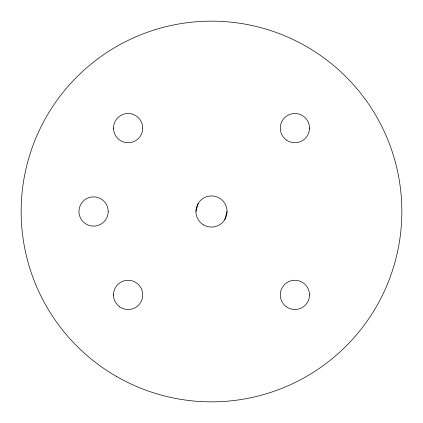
<?xml version="1.0" encoding="UTF-8"?>
<svg xmlns="http://www.w3.org/2000/svg" width="423" height="423" viewBox="0 0 423 423"><rect width="100%" height="100%" fill="white"/><g stroke="black" fill="none" stroke-linecap="round" stroke-linejoin="round"><path stroke-width="0.63" d="M195.934 211.5L198.228 203.368M224.772 219.632L227.066 211.5M113.1 128.111L113.475 128.111M309.525 128.111L309.9 128.111M108.193 211.5A14.625 14.625 0 0 0 86.255 198.836A14.625 14.625 0 0 0 86.255 224.164A14.625 14.625 0 0 0 108.193 211.5L108.457 211.5M113.1 294.889L113.475 294.889M309.525 294.889L309.9 294.889M142.773 128.111L142.741 128.111A14.625 14.625 0 0 1 120.798 140.774A14.625 14.625 0 0 1 120.798 115.447A14.625 14.625 0 0 1 142.731 128.111M286.471 140.066A14.625 14.625 0 0 0 309.456 129.422A14.625 14.625 0 0 0 288.745 114.839A14.625 14.625 0 0 0 286.471 140.066M119.688 306.844A14.625 14.625 0 0 0 142.673 296.206A14.625 14.625 0 0 0 121.967 281.618A14.625 14.625 0 0 0 119.688 306.844M286.471 306.844A14.625 14.625 0 0 0 309.456 296.206A14.625 14.625 0 0 0 288.745 281.618A14.625 14.625 0 0 0 286.471 306.844M116.325 376.348A190.35 190.35 0 0 0 401.85 211.5A190.35 190.35 0 0 0 116.325 46.652A190.35 190.35 0 0 0 116.325 376.348M203.685 224.962A15.566 15.566 0 0 0 227.066 211.537A15.566 15.566 0 0 0 203.749 198.001A15.566 15.566 0 0 0 203.685 224.962"/></g></svg>
